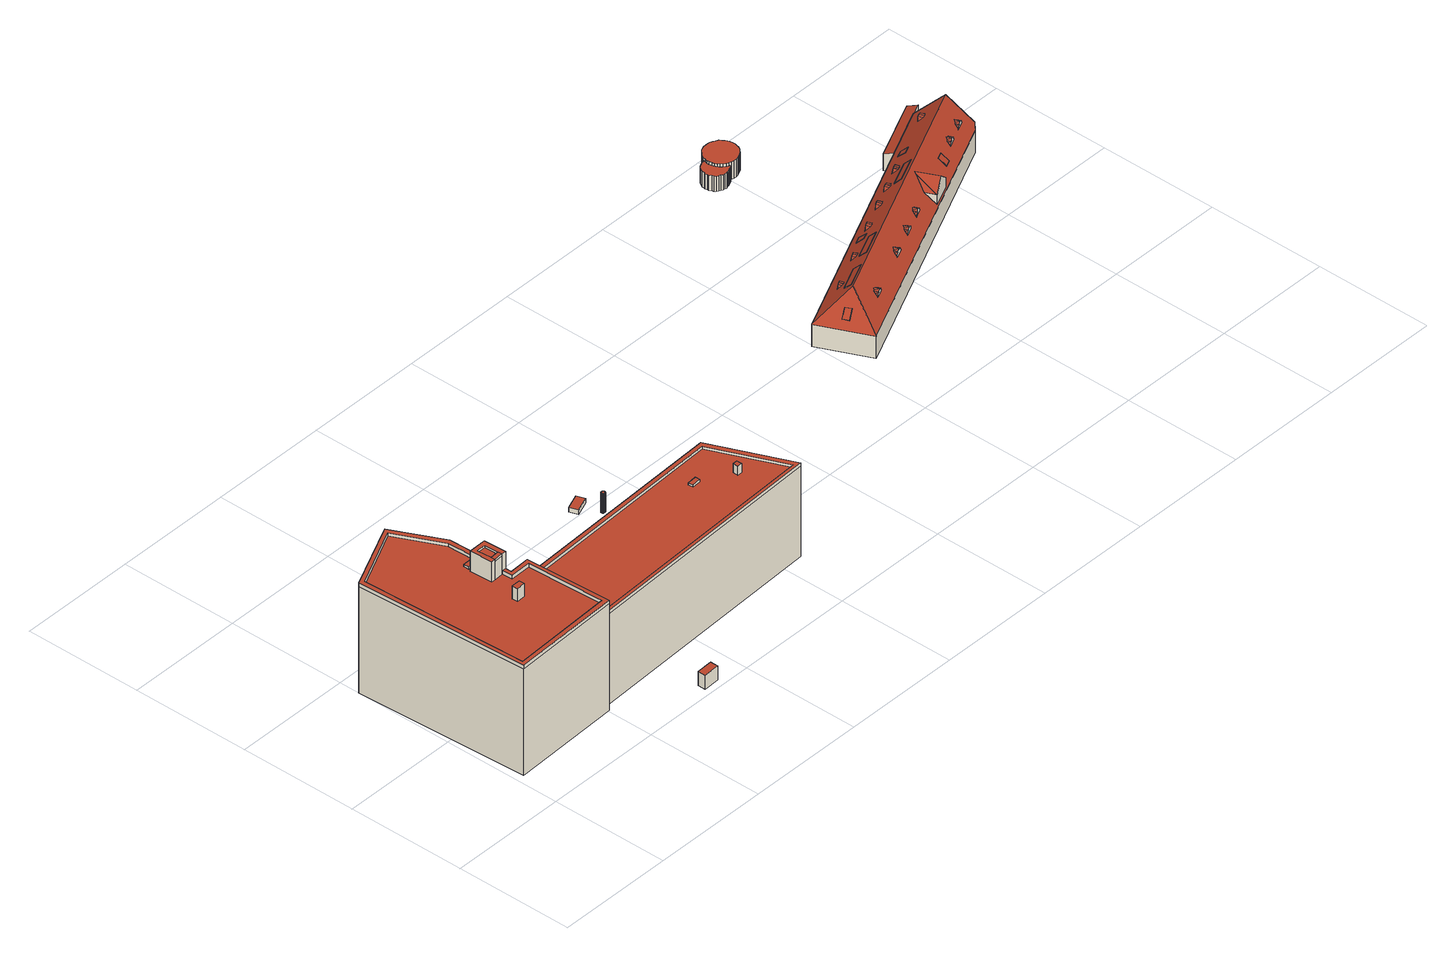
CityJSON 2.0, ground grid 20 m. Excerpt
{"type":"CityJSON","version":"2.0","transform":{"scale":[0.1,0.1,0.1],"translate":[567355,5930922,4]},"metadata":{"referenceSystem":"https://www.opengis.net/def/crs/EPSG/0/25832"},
"CityObjects":{
"building1":{"type":"Building","attributes":{"Grundfläche 2D":"3.519416","Grundhöhe NN":"5.102"},"geometry":[{"type":"Solid","lod":"3","boundaries":[[[[0,1,2,3]],[[4,5,3,2]],[[5,6,0,3]],[[6,7,1,0]],[[7,4,2,1]],[[7,6,5,4]]]],"semantics":{"surfaces":[{"type":"RoofSurface"},{"type":"WallSurface"},{"type":"GroundSurface"}],"values":[[0,1,1,1,1,2]]}}]},
"building2":{"type":"Building","attributes":{"Grundfläche 2D":"1070.086573","Grundhöhe NN":"4.534"},"children":["building2-1","building2-2","building2-3","building2-4","building2-5","building2-6"],"geometry":[{"type":"MultiSurface","lod":"3","boundaries":[[[8,9,10,11,12,13,14,15,16,17,18,19,20,21,22,23,24,25,26]],[[27,28,29,30]],[[31,32,33,34,35,36,37,38,39,40,41,42,43]],[[44,45,46,47,48,49,50,51]],[[52,53,54,55]],[[56,57,10,9]],[[57,58,11,10]],[[58,59,12,11]],[[59,60,13,12]],[[60,61,14,13]],[[16,15,32,31]],[[17,16,31,43]],[[18,17,43,42]],[[19,18,42,41]],[[20,19,41,40]],[[21,20,40,39]],[[22,21,39,38]],[[23,22,38,37]],[[62,63,26,25]],[[63,64,8,26]],[[64,56,9,8]],[[65,34,33,66]],[[45,44,54,53]],[[46,45,53,52]],[[47,46,52,55]],[[67,68,49,48]],[[68,69,50,49]],[[69,70,51,50]],[[58,57,71,72]],[[67,48,47,55,54,44,51,59,58,72,73]],[[59,51,70,74,75,60]],[[76,62,61,60,75,77]],[[76,78,79,63,62]],[[64,63,79,80]],[[80,81,82,56,64]],[[57,56,82,71]],[[68,67,73,83]],[[69,68,83,84]],[[70,69,84,74]],[[85,81,86,87]],[[87,88,89,85]],[[88,90,91,89]],[[91,90,92,78]],[[71,82,81,85,89,91,78,76,77,75,74,84,83,73,72]]],"semantics":{"surfaces":[{"type":"RoofSurface"},{"type":"WallSurface"},{"type":"GroundSurface"}],"values":[0,0,0,0,0,1,1,1,1,1,1,1,1,1,1,1,1,1,1,1,1,1,1,1,1,1,1,1,1,1,1,1,1,1,1,1,1,1,1,1,1,1,1,2]}}]},
"building2-1":{"type":"BuildingInstallation","parents":["building2"],"geometry":[{"type":"MultiSurface","lod":"3","boundaries":[[[93,94,95,96]],[[97,98,96,95]],[[98,99,93,96]],[[94,93,99,100]],[[95,94,100,97]]],"semantics":{"surfaces":[{"type":"RoofSurface"},{"type":"WallSurface"}],"values":[0,1,1,1,1]}}]},
"building2-2":{"type":"BuildingInstallation","parents":["building2"],"geometry":[{"type":"MultiSurface","lod":"3","boundaries":[[[101,102,103,104]],[[102,101,105,106]],[[107,105,101,104]],[[108,107,104,103]],[[103,102,106,108]]],"semantics":{"surfaces":[{"type":"RoofSurface"},{"type":"WallSurface"}],"values":[0,1,1,1,1]}}]},
"building2-3":{"type":"BuildingInstallation","parents":["building2"],"geometry":[{"type":"MultiSurface","lod":"3","boundaries":[[[109,110,111,112]],[[65,66,112,111]],[[110,109,29,28]]],"semantics":{"surfaces":[{"type":"RoofSurface"},{"type":"WallSurface"}],"values":[0,1,1]}}]},
"building2-4":{"type":"BuildingInstallation","parents":["building2"],"geometry":[{"type":"MultiSurface","lod":"3","boundaries":[[[113,114,115,116]],[[116,115,117,118]],[[113,116,118,119]],[[114,113,119,120]],[[115,114,120,117]]],"semantics":{"surfaces":[{"type":"RoofSurface"},{"type":"WallSurface"}],"values":[0,1,1,1,1]}}]},
"building2-5":{"type":"BuildingInstallation","parents":["building2"],"geometry":[{"type":"MultiSurface","lod":"3","boundaries":[[[121,122,123,124]],[[124,123,125,126]],[[121,124,126,127]],[[122,121,127,128]],[[123,122,128,125]]],"semantics":{"surfaces":[{"type":"RoofSurface"},{"type":"WallSurface"}],"values":[0,1,1,1,1]}}]},
"building2-6":{"type":"BuildingInstallation","parents":["building2"],"geometry":[{"type":"MultiSurface","lod":"3","boundaries":[[[129,130,131,132,111,110,133,134,109,112,135,136]],[[34,65,111,132,35]],[[110,28,27,133]],[[134,133,27,30]],[[109,134,30,29]],[[14,136,135,112,66,33,32,15]],[[61,62,25,24,130,129,136,14]],[[36,131,130,24,23,37]],[[131,36,35,132]]],"semantics":{"surfaces":[{"type":"RoofSurface"},{"type":"WallSurface"}],"values":[0,1,1,1,1,1,1,1,1]}}]},
"building3":{"type":"Building","attributes":{"Grundfläche 2D":"8.392513","Grundhöhe NN":"5.813"},"geometry":[{"type":"Solid","lod":"3","boundaries":[[[[137,138,139,140]],[[141,142,143,144]],[[145,146,147,148]],[[149,150,140,139]],[[151,152,144,143]],[[153,154,148,147]],[[150,155,137,140]],[[155,156,138,137]],[[156,149,139,138]],[[152,157,141,144]],[[157,158,142,141]],[[158,151,143,142]],[[154,159,145,148]],[[159,160,146,145]],[[160,153,147,146]],[[156,155,150,149]],[[158,157,152,151]],[[160,159,154,153]]]],"semantics":{"surfaces":[{"type":"RoofSurface"},{"type":"WallSurface"},{"type":"GroundSurface"}],"values":[[0,0,0,1,1,1,1,1,1,1,1,1,1,1,1,2,2,2]]}}]},
"building4":{"type":"Building","attributes":{"Grundfläche 2D":"4.168230","Grundhöhe NN":"5.592"},"geometry":[{"type":"Solid","lod":"3","boundaries":[[[[161,162,163,164]],[[165,166,164,163]],[[166,167,161,164]],[[167,168,162,161]],[[168,165,163,162]],[[168,167,166,165]]]],"semantics":{"surfaces":[{"type":"RoofSurface"},{"type":"WallSurface"},{"type":"GroundSurface"}],"values":[[0,1,1,1,1,2]]}}]},
"building5":{"type":"Building","attributes":{"Grundfläche 2D":"0.260316","Grundhöhe NN":"5.774"},"geometry":[{"type":"Solid","lod":"3","boundaries":[[[[169,170,171,172,173,174,175,176,177,178,179,180,181,182,183,184,185,186,187,188]],[[189,190,173,172]],[[191,189,172,171]],[[190,192,174,173]],[[192,193,175,174]],[[193,194,176,175]],[[194,195,177,176]],[[195,196,178,177]],[[196,197,179,178]],[[197,198,180,179]],[[198,199,181,180]],[[199,200,182,181]],[[200,201,183,182]],[[201,202,184,183]],[[202,203,185,184]],[[203,204,186,185]],[[204,205,187,186]],[[205,206,188,187]],[[206,207,169,188]],[[207,208,170,169]],[[208,191,171,170]],[[205,204,203,202,201,200,199,198,197,196,195,194,193,192,190,189,191,208,207,206]]]],"semantics":{"surfaces":[{"type":"RoofSurface"},{"type":"WallSurface"},{"type":"GroundSurface"}],"values":[[0,1,1,1,1,1,1,1,1,1,1,1,1,1,1,1,1,1,1,1,1,2]]}}]},
"building6":{"type":"Building","attributes":{"Grundfläche 2D":"480.180658","Grundhöhe NN":"4.837"},"children":["building6-1","building6-2","building6-3","building6-4","building6-5","building6-6","building6-7","building6-8","building6-9","building6-10","building6-11","building6-12","building6-13","building6-14","building6-15","building6-16","building6-17","building6-18","building6-19","building6-20"],"geometry":[{"type":"Solid","lod":"3","boundaries":[[[[209,210,211,212]],[[210,213,211]],[[214,215,212,216]],[[215,209,212]],[[217,218,219,220]],[[221,219,218]],[[220,219,221,222,223],[209,215,214,224,225,213,210]],[[226,227,228,229,230]],[[211,225,224,216,212]],[[224,214,216]],[[225,211,213]],[[227,231,232,228]],[[229,228,232,233]],[[230,229,233,234]],[[226,230,234,235]],[[236,218,217,227,226,235]],[[221,218,236,237]],[[222,221,237,238]],[[223,222,238,239]],[[217,220,223,239,231,227]],[[232,231,239,238,237,236,235,234,233]]]],"semantics":{"surfaces":[{"type":"RoofSurface"},{"type":"WallSurface"},{"type":"GroundSurface"}],"values":[[0,0,0,0,0,0,0,0,1,1,1,1,1,1,1,1,1,1,1,1,2]]}}]},
"building6-1":{"type":"BuildingInstallation","parents":["building6"],"geometry":[{"type":"MultiSurface","lod":"3","boundaries":[[[240,241,242]],[[242,241,243,244]],[[245,244,246,247,248]],[[243,246,244]],[[248,249,245]],[[249,250,245]],[[240,242,244,245,250,251]]],"semantics":{"surfaces":[{"type":"RoofSurface"},{"type":"WallSurface"}],"values":[0,0,0,0,0,0,1]}}]},
"building6-2":{"type":"BuildingInstallation","parents":["building6"],"geometry":[{"type":"MultiSurface","lod":"3","boundaries":[[[252,253,254,255]],[[255,254,256,257]],[[252,255,257,258]],[[253,252,258,259]],[[254,253,259,256]]],"semantics":{"surfaces":[{"type":"RoofSurface"},{"type":"WallSurface"}],"values":[0,1,1,1,1]}}]},
"building6-3":{"type":"BuildingInstallation","parents":["building6"],"geometry":[{"type":"MultiSurface","lod":"3","boundaries":[[[260,261,262,263]],[[263,262,264,265]],[[260,263,265,266]],[[261,260,266,267]],[[262,261,267,264]]],"semantics":{"surfaces":[{"type":"RoofSurface"},{"type":"WallSurface"}],"values":[0,1,1,1,1]}}]},
"building6-4":{"type":"BuildingInstallation","parents":["building6"],"geometry":[{"type":"MultiSurface","lod":"3","boundaries":[[[268,269,270,271]],[[272,273,271,270]],[[268,271,273,274]],[[269,268,274,275]],[[275,272,270,269]]],"semantics":{"surfaces":[{"type":"RoofSurface"},{"type":"WallSurface"}],"values":[0,1,1,1,1]}}]},
"building6-5":{"type":"BuildingInstallation","parents":["building6"],"geometry":[{"type":"MultiSurface","lod":"3","boundaries":[[[276,277,278,279]],[[278,277,280,281]],[[279,278,281,282]],[[276,279,282,283]],[[277,276,283,280]]],"semantics":{"surfaces":[{"type":"RoofSurface"},{"type":"WallSurface"}],"values":[0,1,1,1,1]}}]},
"building6-6":{"type":"BuildingInstallation","parents":["building6"],"geometry":[{"type":"MultiSurface","lod":"3","boundaries":[[[284,285,286,287]],[[286,285,288,289]],[[287,286,289,290]],[[284,287,290,291]],[[285,284,291,288]]],"semantics":{"surfaces":[{"type":"RoofSurface"},{"type":"WallSurface"}],"values":[0,1,1,1,1]}}]},
"building6-7":{"type":"BuildingInstallation","parents":["building6"],"geometry":[{"type":"MultiSurface","lod":"3","boundaries":[[[292,293,294,295]],[[295,294,296,297]],[[297,298,292,295]],[[292,298,299,293]],[[299,296,294,293]]],"semantics":{"surfaces":[{"type":"RoofSurface"},{"type":"WallSurface"}],"values":[0,1,1,1,1]}}]},
"building6-8":{"type":"BuildingInstallation","parents":["building6"],"geometry":[{"type":"MultiSurface","lod":"3","boundaries":[[[300,301,302,303]],[[303,302,304,305]],[[300,303,305,306]],[[301,300,306,307]],[[302,301,307,304]]],"semantics":{"surfaces":[{"type":"RoofSurface"},{"type":"WallSurface"}],"values":[0,1,1,1,1]}}]},
"building6-9":{"type":"BuildingInstallation","parents":["building6"],"geometry":[{"type":"MultiSurface","lod":"3","boundaries":[[[308,309,310]],[[311,310,309,312,313]],[[314,311,313,315,316]],[[316,317,314]],[[317,318,314]],[[314,318,308,310,311]]],"semantics":{"surfaces":[{"type":"RoofSurface"},{"type":"WallSurface"}],"values":[0,0,0,0,0,1]}}]},
"building6-10":{"type":"BuildingInstallation","parents":["building6"],"geometry":[{"type":"MultiSurface","lod":"3","boundaries":[[[319,320,321]],[[322,323,320,324]],[[325,326,327,324,328]],[[327,322,324]],[[323,321,320]],[[329,325,328]],[[320,319,329,328,324]]],"semantics":{"surfaces":[{"type":"RoofSurface"},{"type":"WallSurface"}],"values":[0,0,0,0,0,0,1]}}]},
"building6-11":{"type":"BuildingInstallation","parents":["building6"],"geometry":[{"type":"MultiSurface","lod":"3","boundaries":[[[330,331,332]],[[333,334,331,335]],[[336,337,338,335,339]],[[338,333,335]],[[334,332,331]],[[340,336,339]],[[340,339,335,331,330,341]]],"semantics":{"surfaces":[{"type":"RoofSurface"},{"type":"WallSurface"}],"values":[0,0,0,0,0,0,1]}}]},
"building6-12":{"type":"BuildingInstallation","parents":["building6"],"geometry":[{"type":"MultiSurface","lod":"3","boundaries":[[[342,343,344]],[[345,346,343,347]],[[348,349,350,347,351]],[[350,345,347]],[[346,344,343]],[[352,348,351]],[[352,351,347,343,342,353]]],"semantics":{"surfaces":[{"type":"RoofSurface"},{"type":"WallSurface"}],"values":[0,0,0,0,0,0,1]}}]},
"building6-13":{"type":"BuildingInstallation","parents":["building6"],"geometry":[{"type":"MultiSurface","lod":"3","boundaries":[[[354,355,356]],[[357,356,355,358,359]],[[360,357,359,361,362]],[[362,363,360]],[[363,364,360]],[[360,364,354,356,357]]],"semantics":{"surfaces":[{"type":"RoofSurface"},{"type":"WallSurface"}],"values":[0,0,0,0,0,1]}}]},
"building6-14":{"type":"BuildingInstallation","parents":["building6"],"geometry":[{"type":"MultiSurface","lod":"3","boundaries":[[[365,366,367]],[[368,369,366,370]],[[371,372,373,370,374]],[[373,368,370]],[[369,367,366]],[[375,371,374]],[[366,365,376,375,374,370]]],"semantics":{"surfaces":[{"type":"RoofSurface"},{"type":"WallSurface"}],"values":[0,0,0,0,0,0,1]}}]},
"building6-15":{"type":"BuildingInstallation","parents":["building6"],"geometry":[{"type":"MultiSurface","lod":"3","boundaries":[[[377,378,379]],[[379,378,380,381]],[[382,381,383,384,385]],[[380,383,381]],[[385,386,382]],[[386,387,382]],[[387,388,389,377,379,381,382]]],"semantics":{"surfaces":[{"type":"RoofSurface"},{"type":"WallSurface"}],"values":[0,0,0,0,0,0,1]}}]},
"building6-16":{"type":"BuildingInstallation","parents":["building6"],"geometry":[{"type":"MultiSurface","lod":"3","boundaries":[[[390,391,392]],[[391,393,392]],[[394,395,396,397,398]],[[392,393,396,395]],[[398,399,394]],[[399,400,394]],[[394,400,390,392,395]]],"semantics":{"surfaces":[{"type":"RoofSurface"},{"type":"WallSurface"}],"values":[0,0,0,0,0,0,1]}}]},
"building6-17":{"type":"BuildingInstallation","parents":["building6"],"geometry":[{"type":"MultiSurface","lod":"3","boundaries":[[[401,402,403]],[[404,405,402,406]],[[407,408,409,406,410]],[[409,404,406]],[[405,403,402]],[[411,407,410]],[[402,401,411,410,406]]],"semantics":{"surfaces":[{"type":"RoofSurface"},{"type":"WallSurface"}],"values":[0,0,0,0,0,0,1]}}]},
"building6-18":{"type":"BuildingInstallation","parents":["building6"],"geometry":[{"type":"MultiSurface","lod":"3","boundaries":[[[412,413,414]],[[414,413,415,416]],[[417,416,418,419,420]],[[415,418,416]],[[420,421,417]],[[421,422,417]],[[412,414,416,417,422,423]]],"semantics":{"surfaces":[{"type":"RoofSurface"},{"type":"WallSurface"}],"values":[0,0,0,0,0,0,1]}}]},
"building6-19":{"type":"BuildingInstallation","parents":["building6"],"geometry":[{"type":"MultiSurface","lod":"3","boundaries":[[[424,425,426]],[[427,428,425,429]],[[430,431,432,429,433]],[[432,427,429]],[[428,426,425]],[[434,430,433]],[[425,424,434,433,429]]],"semantics":{"surfaces":[{"type":"RoofSurface"},{"type":"WallSurface"}],"values":[0,0,0,0,0,0,1]}}]},
"building6-20":{"type":"BuildingInstallation","parents":["building6"],"geometry":[{"type":"MultiSurface","lod":"3","boundaries":[[[435,436,437]],[[438,437,436,439,440]],[[441,438,440,442,443]],[[443,444,441]],[[444,445,441]],[[435,437,438,441,445,446]]],"semantics":{"surfaces":[{"type":"RoofSurface"},{"type":"WallSurface"}],"values":[0,0,0,0,0,1]}}]},
"building7":{"type":"Building","attributes":{"Grundfläche 2D":"8.056705","Grundhöhe NN":"5.328"},"geometry":[{"type":"Solid","lod":"3","boundaries":[[[[447,448,449,450,451,452,453,454,455,456,457,458,459,460,461,462,463,464,465,466,467,468,469,470,471,472,473,474,475,476,477,478,479,480,481,482,483]],[[484,485,459,458]],[[485,486,460,459]],[[486,487,461,460]],[[487,488,462,461]],[[488,489,463,462]],[[489,490,464,463]],[[490,491,465,464]],[[491,492,466,465]],[[492,493,467,466]],[[493,494,468,467]],[[494,495,469,468]],[[495,496,470,469]],[[496,497,471,470]],[[497,498,472,471]],[[498,499,473,472]],[[499,500,474,473]],[[500,501,475,474]],[[501,502,476,475]],[[502,503,477,476]],[[503,504,478,477]],[[504,505,479,478]],[[505,506,480,479]],[[506,507,481,480]],[[507,508,482,481]],[[508,509,483,482]],[[509,510,447,483]],[[510,511,448,447]],[[511,512,449,448]],[[512,513,450,449]],[[513,514,451,450]],[[514,515,452,451]],[[515,516,453,452]],[[517,484,458,457]],[[516,518,454,453]],[[518,519,455,454]],[[519,520,456,455]],[[520,517,457,456]],[[507,506,505,504,503,502,501,500,499,498,497,496,495,494,493,492,491,490,489,488,487,486,485,484,517,520,519,518,516,515,514,513,512,511,510,509,508]]]],"semantics":{"surfaces":[{"type":"RoofSurface"},{"type":"WallSurface"},{"type":"GroundSurface"}],"values":[[0,1,1,1,1,1,1,1,1,1,1,1,1,1,1,1,1,1,1,1,1,1,1,1,1,1,1,1,1,1,1,1,1,1,1,1,1,1,2]]}}]},
"building8":{"type":"Building","attributes":{"Grundfläche 2D":"22.521358","Grundhöhe NN":"5.359"},"geometry":[{"type":"Solid","lod":"3","boundaries":[[[[521,522,523,524,525,526,527,528,529,530,531,532,533,534,535,536,537,538,539,540,541,542,543,544,545,546,547,548,549,550,551,552,553,554,555,556,557,558,559,560,561,562]],[[563,564,542,541]],[[565,563,541,540]],[[566,567,538,537]],[[567,568,539,538]],[[568,565,540,539]],[[564,569,543,542]],[[569,570,544,543]],[[570,571,545,544]],[[571,572,546,545]],[[572,573,547,546]],[[573,574,575,549,548,547]],[[575,576,550,549]],[[576,577,551,550]],[[577,578,552,551]],[[578,579,553,552]],[[579,580,554,553]],[[580,581,555,554]],[[581,582,556,555]],[[582,583,557,556]],[[583,584,558,557]],[[584,585,586,560,559,558]],[[586,587,561,560]],[[587,588,562,561]],[[588,589,521,562]],[[589,590,522,521]],[[590,591,523,522]],[[591,592,524,523]],[[592,593,525,524]],[[593,594,526,525]],[[594,595,527,526]],[[595,596,528,527]],[[596,597,529,528]],[[597,598,530,529]],[[598,599,531,530]],[[599,600,532,531]],[[600,601,533,532]],[[601,602,534,533]],[[602,603,535,534]],[[603,604,536,535]],[[604,566,537,536]],[[581,580,579,578,577,576,575,574,573,572,571,570,569,564,563,565,568,567,566,604,603,602,601,600,599,598,597,596,595,594,593,592,591,590,589,588,587,586,585,584,583,582]]]],"semantics":{"surfaces":[{"type":"RoofSurface"},{"type":"WallSurface"},{"type":"GroundSurface"}],"values":[[0,1,1,1,1,1,1,1,1,1,1,1,1,1,1,1,1,1,1,1,1,1,1,1,1,1,1,1,1,1,1,1,1,1,1,1,1,1,1,1,1,2]]}}]}
},
"vertices":[
[348,20,36],[321,19,36],[321,6,36],[348,7,36],[321,6,11],[348,7,11],[348,20,11],[321,19,11],
[115,419,200],[1,366,200],[15,72,200],[203,80,200],[196,226,200],[161,224,200],[161,235,200],[154,235,200],[155,217,200],[190,218,200],[196,87,200],[21,79,200],[9,362,200],[112,410,200],[150,332,200],[152,273,200],[159,273,200],[159,272,200],[157,335,200],[136,265,226],[138,241,226],[153,242,226],[152,266,226],[155,217,194],[154,235,194],[153,235,194],[138,234,194],[131,234,194],[129,272,194],[152,273,194],[150,332,194],[112,410,194],[9,362,194],[21,79,194],[196,87,194],[190,218,194],[197,219,171],[574,236,171],[627,114,171],[202,94,171],[202,88,171],[637,109,171],[579,243,171],[196,226,171],[627,114,166],[574,236,166],[197,219,166],[202,94,166],[1,366,194],[15,72,194],[203,80,194],[196,226,194],[161,224,194],[161,235,194],[159,272,194],[157,335,194],[115,419,194],[138,234,226],[153,235,226],[202,88,166],[637,109,166],[579,243,166],[196,226,166],[15,72,5],[203,80,5],[202,88,5],[196,226,5],[161,224,5],[159,272,5],[161,235,5],[157,334,5],[157,335,5],[115,419,5],[84,405,5],[1,366,5],[637,109,5],[579,243,5],[98,373,5],[84,405,26],[98,373,26],[110,377,26],[110,377,5],[131,333,26],[131,333,5],[157,334,26],
[137,188,217],[122,188,217],[122,178,217],[137,179,217],[122,178,194],[137,179,194],[137,188,194],[122,188,194],
[147,278,198],[147,286,198],[131,286,198],[131,277,198],[147,278,194],[147,286,194],[131,277,194],[131,286,194],
[153,242,230],[138,241,230],[138,234,230],[153,235,230],
[571,169,182],[563,169,182],[563,160,182],[571,160,182],[563,160,166],[571,160,166],[571,169,166],[563,169,166],
[517,190,170],[517,198,170],[501,197,170],[502,189,170],[501,197,166],[502,189,166],[517,190,166],[517,198,166],
[159,272,230],[159,273,230],[129,272,230],[131,234,230],[136,265,230],[152,266,230],[154,235,230],[161,235,230],
[285,239,47],[254,237,47],[255,229,47],[285,230,47],[436,246,47],[405,245,47],[406,235,47],[437,237,47],[527,250,47],[496,249,47],[497,239,47],[527,241,47],[255,229,18],[285,230,18],[406,235,18],[437,237,18],[497,239,18],[527,241,18],[285,239,18],[254,237,18],[436,246,18],[405,245,18],[527,250,18],[496,249,18],
[518,403,24],[513,417,24],[487,407,24],[492,393,24],[487,407,16],[492,393,16],[518,403,16],[513,417,16],
[519,371,53],[519,372,53],[518,372,53],[517,372,53],[516,372,53],[515,372,53],[515,371,53],[514,371,53],[514,370,53],[514,369,53],[514,368,53],[515,367,53],[516,367,53],[517,367,53],[518,367,53],[519,367,53],[519,368,53],[520,368,53],[520,369,53],[520,370,53],[517,372,18],[516,372,18],[518,372,18],[515,372,18],[515,371,18],[514,371,18],[514,370,18],[514,369,18],[514,368,18],[515,367,18],[516,367,18],[517,367,18],[518,367,18],[519,367,18],[519,368,18],[520,368,18],[520,369,18],[520,370,18],[519,371,18],[519,372,18],
[1311,495,85],[1310,492,83],[1309,452,67],[1328,461,85],[1301,469,67],[1338,486,67],[1329,489,74],[1346,469,67],[1442,614,47],[996,407,47],[1057,384,91],[1462,572,91],[1035,322,47],[1471,525,47],[1480,534,52],[1346,469,50],[1309,452,50],[1364,578,43],[1442,614,43],[1465,625,43],[1458,641,37],[1356,594,37],[1442,614,8],[1465,625,8],[1458,641,8],[1356,594,8],[1364,578,8],[996,407,8],[1035,322,8],[1471,525,8],[1480,534,8],
[1269,516,62],[1276,511,69],[1273,518,69],[1279,511,70],[1276,519,70],[1281,521,69],[1280,512,70],[1283,514,69],[1284,515,69],[1284,518,66],[1283,522,62],[1281,521,62],
[1327,516,86],[1322,525,76],[1280,506,76],[1285,497,86],[1280,506,75],[1285,497,85],[1327,516,85],[1322,525,75],
[1038,369,70],[1033,379,70],[1023,374,58],[1027,364,58],[1023,374,57],[1027,364,57],[1038,369,69],[1033,379,69],
[1104,411,87],[1099,421,77],[1058,402,77],[1062,392,86],[1058,402,76],[1062,392,85],[1104,411,86],[1099,421,76],
[1380,508,70],[1369,503,70],[1374,492,59],[1385,497,59],[1369,503,69],[1374,492,58],[1385,497,58],[1380,508,69],
[1178,466,69],[1173,477,59],[1162,472,59],[1167,462,69],[1173,477,58],[1162,472,58],[1167,462,68],[1178,466,68],
[1173,444,86],[1168,454,76],[1127,435,76],[1131,425,86],[1127,435,75],[1131,425,85],[1173,444,85],[1168,454,75],
[1360,551,70],[1356,561,59],[1345,557,59],[1349,546,69],[1345,557,58],[1349,546,68],[1360,551,69],[1356,561,58],
[1186,477,62],[1193,472,69],[1190,479,69],[1193,481,70],[1196,473,70],[1197,473,70],[1198,483,69],[1199,475,69],[1201,476,69],[1200,479,66],[1200,484,62],
[1441,530,63],[1445,531,70],[1442,534,67],[1443,539,70],[1442,538,70],[1449,533,72],[1450,542,70],[1449,542,70],[1446,542,72],[1453,535,70],[1457,537,63],
[1406,513,63],[1409,514,70],[1406,518,67],[1408,522,70],[1406,521,70],[1414,517,72],[1415,525,70],[1413,525,70],[1410,525,72],[1418,519,70],[1421,520,63],[1409,514,63],
[1256,443,63],[1260,445,70],[1257,448,67],[1258,453,70],[1257,452,70],[1264,447,72],[1265,455,70],[1264,456,70],[1261,456,72],[1268,449,70],[1272,451,63],[1260,445,63],
[1123,447,63],[1129,443,69],[1126,448,69],[1130,450,70],[1131,443,70],[1133,443,70],[1134,452,69],[1135,445,70],[1137,446,69],[1137,449,67],[1136,453,63],
[1087,365,63],[1090,366,70],[1087,369,67],[1089,374,70],[1087,373,70],[1095,368,72],[1096,377,70],[1094,377,70],[1091,377,72],[1099,370,70],[1102,372,63],[1099,370,63],
[1231,498,62],[1238,493,69],[1235,500,69],[1241,494,70],[1238,502,70],[1243,504,69],[1242,494,70],[1245,496,69],[1246,497,69],[1246,500,66],[1245,505,62],[1238,502,62],[1235,500,62],
[1307,534,62],[1314,529,69],[1311,535,69],[1317,529,70],[1319,539,69],[1314,537,70],[1318,529,70],[1320,531,69],[1322,532,69],[1321,536,66],[1321,540,62],
[1218,426,63],[1221,427,70],[1218,430,67],[1220,435,70],[1219,434,70],[1226,429,72],[1227,438,70],[1226,438,70],[1222,438,72],[1230,431,70],[1233,433,63],
[1063,419,63],[1068,415,69],[1066,420,69],[1071,415,70],[1069,422,70],[1074,424,69],[1072,415,70],[1075,417,70],[1076,418,69],[1076,421,67],[1076,425,63],[1074,424,63],
[1172,404,63],[1175,406,70],[1172,409,67],[1174,414,70],[1173,412,70],[1180,408,72],[1181,416,70],[1180,416,70],[1177,416,72],[1184,410,70],[1188,411,63],
[1418,585,62],[1424,580,69],[1421,587,69],[1424,588,70],[1427,580,70],[1428,580,70],[1429,590,69],[1431,583,69],[1432,584,69],[1432,587,66],[1431,592,62],[1429,590,62],
[1193,734,40],[1191,734,40],[1188,736,40],[1184,739,40],[1181,742,40],[1179,745,40],[1177,749,40],[1176,753,40],[1175,757,40],[1175,761,40],[1176,765,40],[1177,768,40],[1174,767,40],[1171,767,40],[1168,765,40],[1165,764,40],[1162,762,40],[1160,759,40],[1159,756,40],[1157,753,40],[1157,750,40],[1156,747,40],[1157,744,40],[1157,741,40],[1159,738,40],[1160,735,40],[1162,732,40],[1165,730,40],[1168,729,40],[1171,727,40],[1174,727,40],[1177,726,40],[1180,727,40],[1183,727,40],[1186,729,40],[1189,730,40],[1192,732,40],[1177,768,13],[1174,767,13],[1171,767,13],[1168,765,13],[1165,764,13],[1162,762,13],[1160,759,13],[1159,756,13],[1157,753,13],[1157,750,13],[1156,747,13],[1157,744,13],[1157,741,13],[1159,738,13],[1160,735,13],[1162,732,13],[1165,730,13],[1168,729,13],[1171,727,13],[1174,727,13],[1177,726,13],[1180,727,13],[1183,727,13],[1186,729,13],[1189,730,13],[1192,732,13],[1193,734,13],[1191,734,13],[1188,736,13],[1184,739,13],[1181,742,13],[1179,745,13],[1177,749,13],[1176,765,13],[1176,753,13],[1175,757,13],[1175,761,13],
[1208,733,45],[1212,734,45],[1216,736,45],[1219,738,45],[1222,741,45],[1225,744,45],[1227,748,45],[1228,752,45],[1229,756,45],[1229,760,45],[1228,765,45],[1227,769,45],[1225,772,45],[1222,776,45],[1220,779,45],[1216,781,45],[1212,783,45],[1208,785,45],[1204,785,45],[1200,785,45],[1196,785,45],[1192,784,45],[1188,782,45],[1185,779,45],[1182,776,45],[1179,773,45],[1177,769,45],[1177,768,45],[1176,765,45],[1175,761,45],[1175,757,45],[1176,753,45],[1177,749,45],[1179,745,45],[1181,742,45],[1184,739,45],[1188,736,45],[1191,734,45],[1193,734,45],[1195,733,45],[1199,732,45],[1204,732,45],[1196,785,14],[1192,784,14],[1200,785,14],[1212,783,14],[1208,785,14],[1204,785,14],[1188,782,14],[1185,779,14],[1182,776,14],[1179,773,14],[1177,769,14],[1177,768,14],[1176,765,14],[1175,761,14],[1175,757,14],[1176,753,14],[1177,749,14],[1179,745,14],[1181,742,14],[1184,739,14],[1188,736,14],[1191,734,14],[1193,734,14],[1195,733,14],[1199,732,14],[1204,732,14],[1208,733,14],[1212,734,14],[1216,736,14],[1219,738,14],[1222,741,14],[1225,744,14],[1227,748,14],[1228,752,14],[1229,756,14],[1229,760,14],[1228,765,14],[1227,769,14],[1225,772,14],[1222,776,14],[1220,779,14],[1216,781,14]
]}
